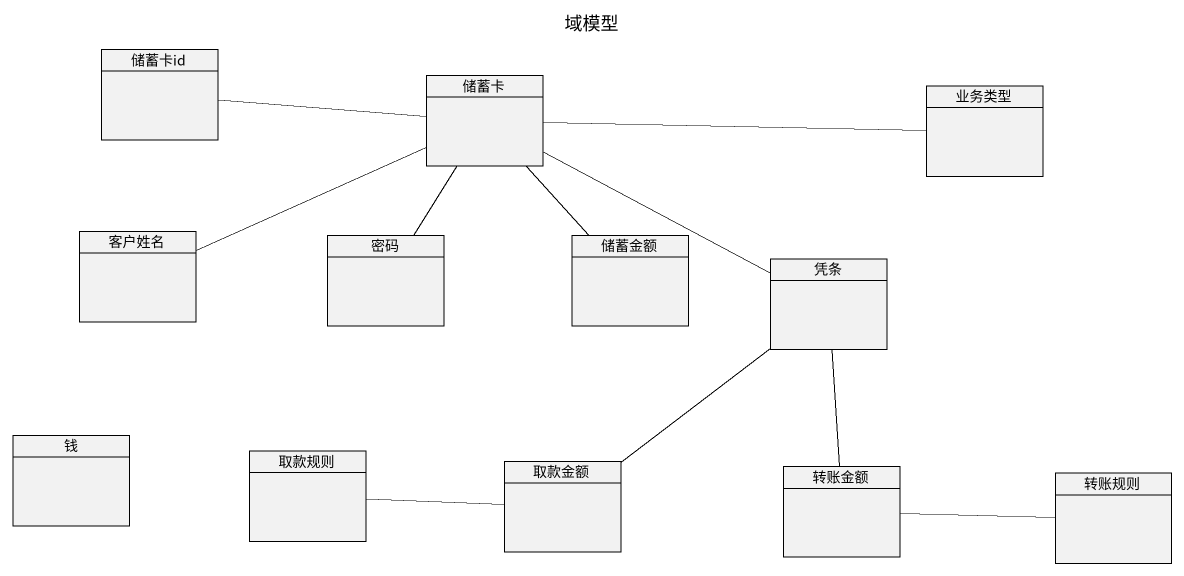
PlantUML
@startuml
title 域模型
hide circle
hide empty members
class 储蓄卡id
class 储蓄卡
class 业务类型
class 客户姓名
class 密码
class 储蓄金额
class 凭条
class 钱
class 取款规则
class 取款金额
class 转账金额
class 转账规则
储蓄卡id -right- 储蓄卡
储蓄卡 -right- 业务类型
储蓄卡 -- 密码
储蓄卡 -- 储蓄金额
储蓄卡 -right- 凭条
客户姓名 -right- 储蓄卡
凭条 -- 取款金额
凭条 -- 转账金额
取款规则 -right- 取款金额
转账金额 -right- 转账规则
@enduml
